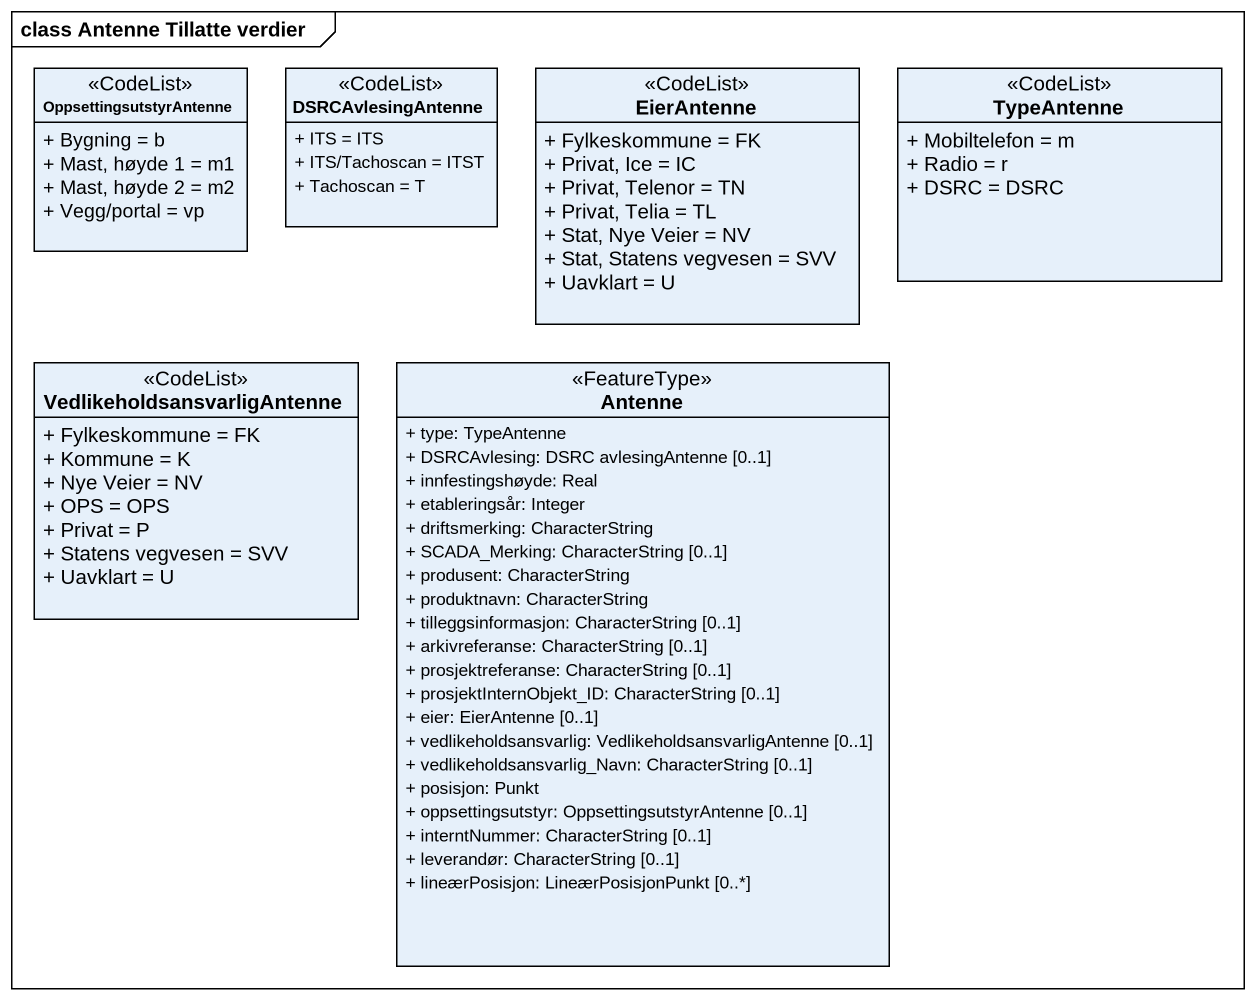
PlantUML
@startuml
mainframe class Antenne Tillatte verdier
hide circle
hide empty members
skinparam classAttributeIconSize 0
class OppsettingsutstyrAntenne <<CodeList>> {
  + Bygning = b
  + Mast, høyde 1 = m1
  + Mast, høyde 2 = m2
  + Vegg/portal = vp
}
class DSRCAvlesingAntenne <<CodeList>> {
  + ITS = ITS
  + ITS/Tachoscan = ITST
  + Tachoscan = T
}
class EierAntenne <<CodeList>> {
  + Fylkeskommune = FK
  + Privat, Ice = IC
  + Privat, Telenor = TN
  + Privat, Telia = TL
  + Stat, Nye Veier = NV
  + Stat, Statens vegvesen = SVV
  + Uavklart = U
}
class TypeAntenne <<CodeList>> {
  + Mobiltelefon = m
  + Radio = r
  + DSRC = DSRC
}
class VedlikeholdsansvarligAntenne <<CodeList>> {
  + Fylkeskommune = FK
  + Kommune = K
  + Nye Veier = NV
  + OPS = OPS
  + Privat = P
  + Statens vegvesen = SVV
  + Uavklart = U
}
class Antenne <<FeatureType>> {
  + type: TypeAntenne
  + DSRCAvlesing: DSRC avlesingAntenne [0..1]
  + innfestingshøyde: Real
  + etableringsår: Integer
  + driftsmerking: CharacterString
  + SCADA_Merking: CharacterString [0..1]
  + produsent: CharacterString
  + produktnavn: CharacterString
  + tilleggsinformasjon: CharacterString [0..1]
  + arkivreferanse: CharacterString [0..1]
  + prosjektreferanse: CharacterString [0..1]
  + prosjektInternObjekt_ID: CharacterString [0..1]
  + eier: EierAntenne [0..1]
  + vedlikeholdsansvarlig: VedlikeholdsansvarligAntenne [0..1]
  + vedlikeholdsansvarlig_Navn: CharacterString [0..1]
  + posisjon: Punkt
  + oppsettingsutstyr: OppsettingsutstyrAntenne [0..1]
  + interntNummer: CharacterString [0..1]
  + leverandør: CharacterString [0..1]
  + lineærPosisjon: LineærPosisjonPunkt [0..*]
}
@enduml
